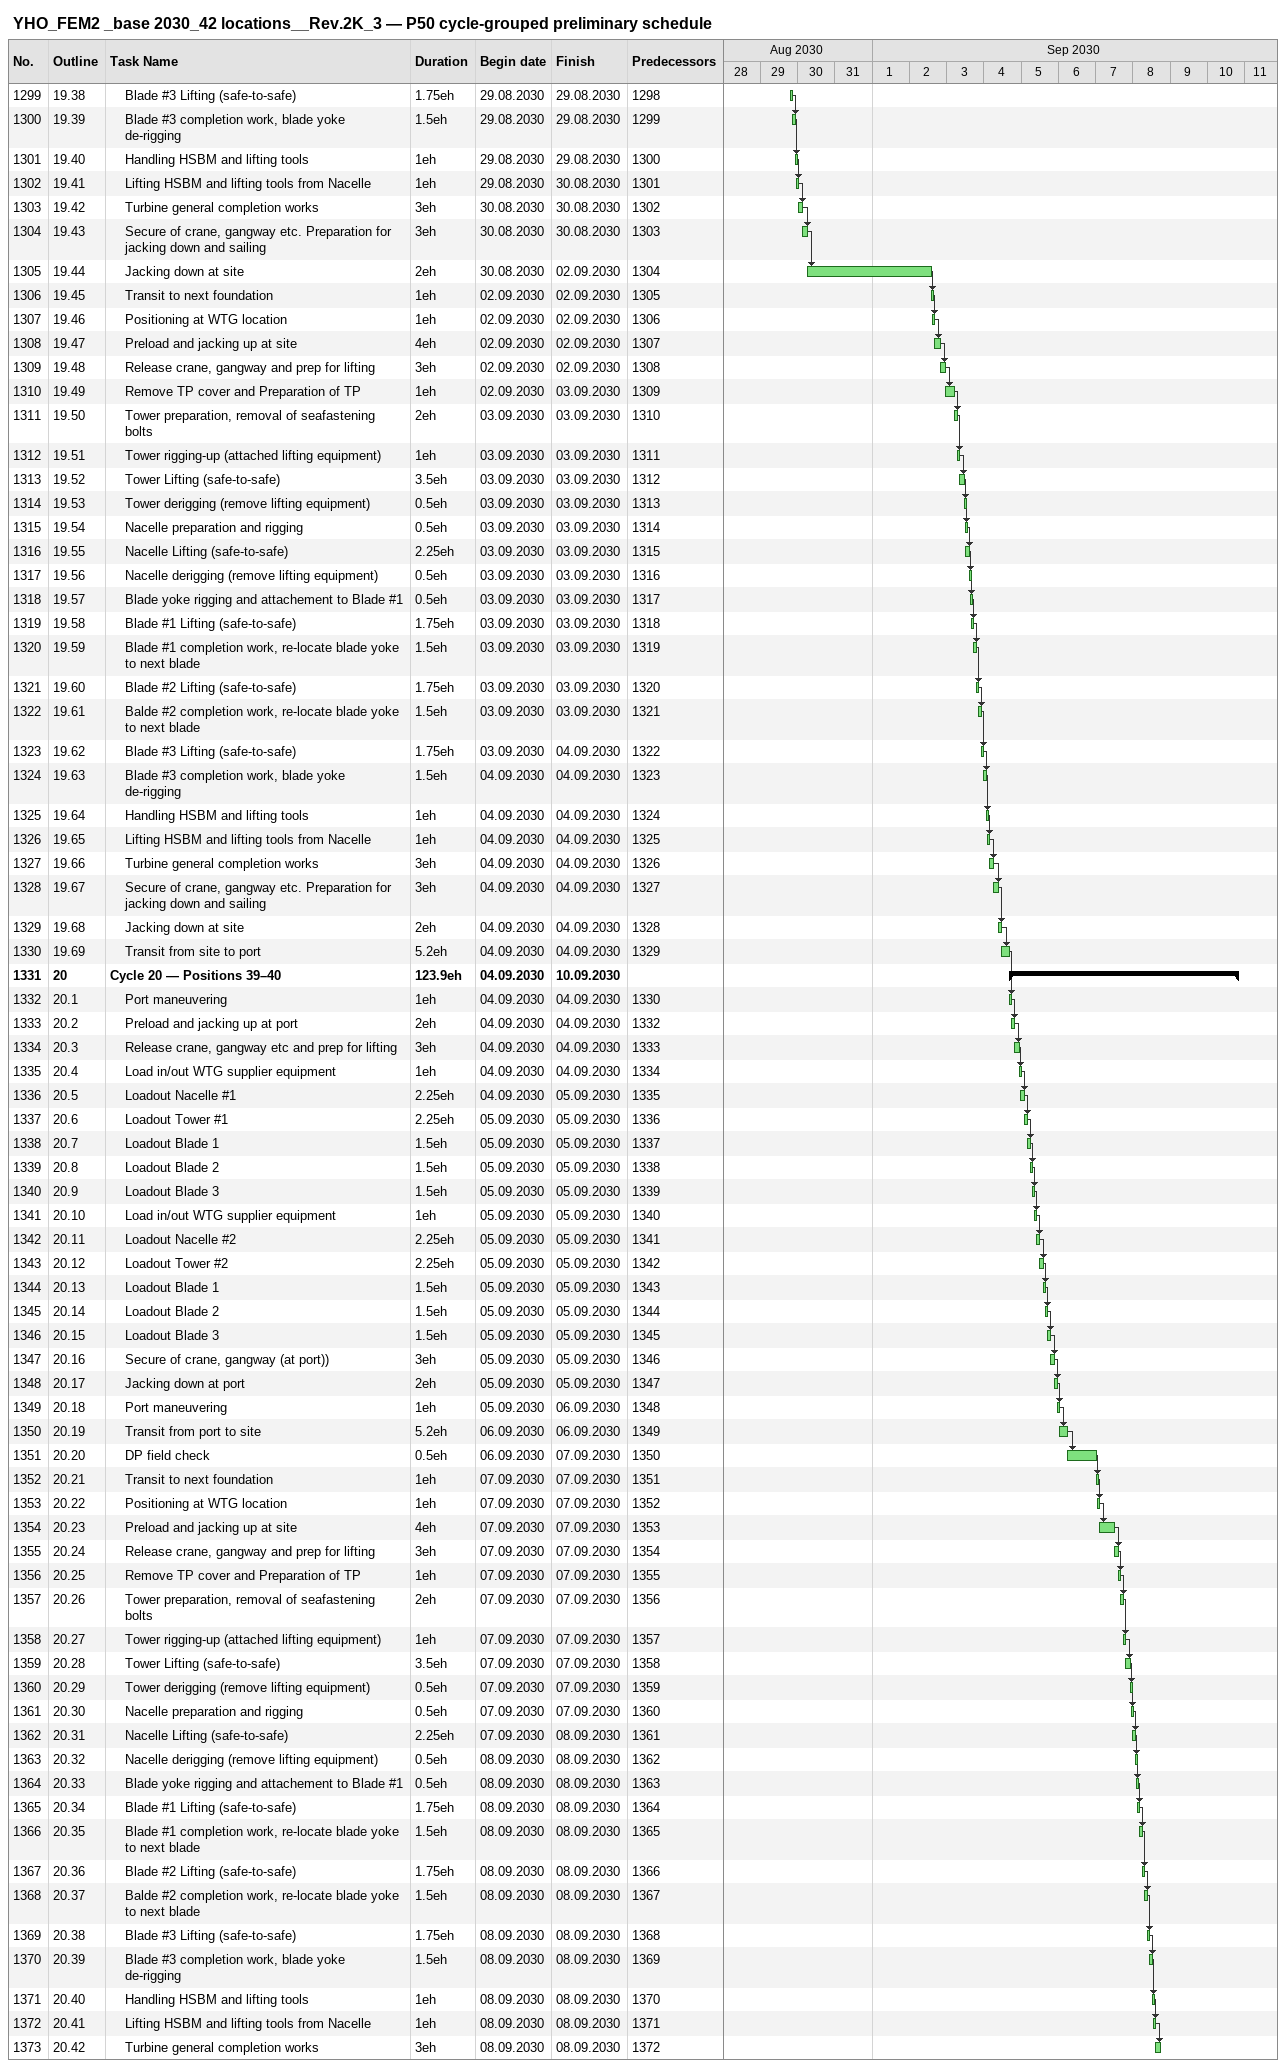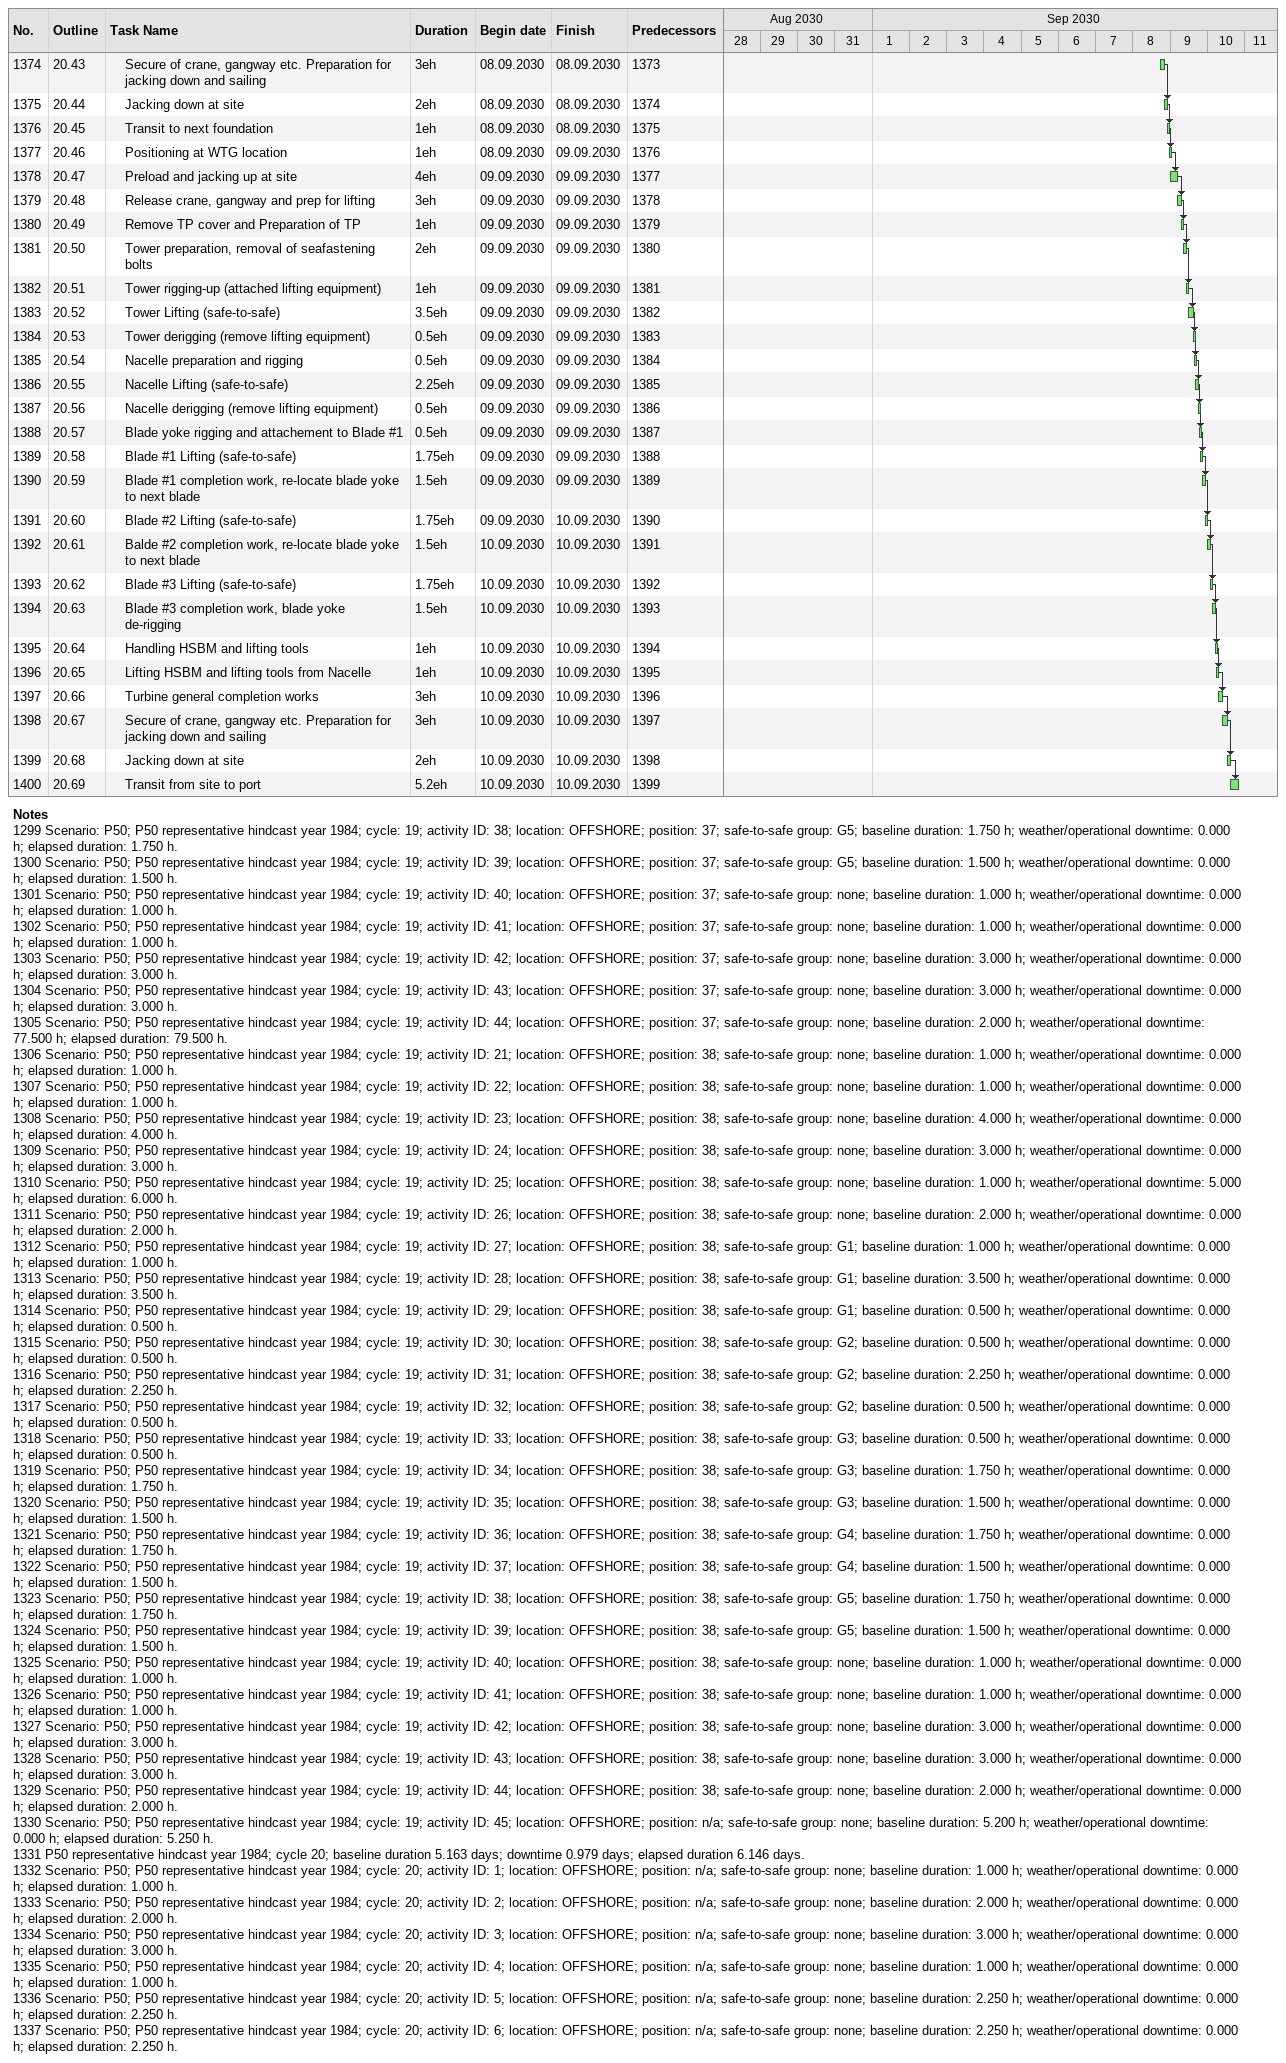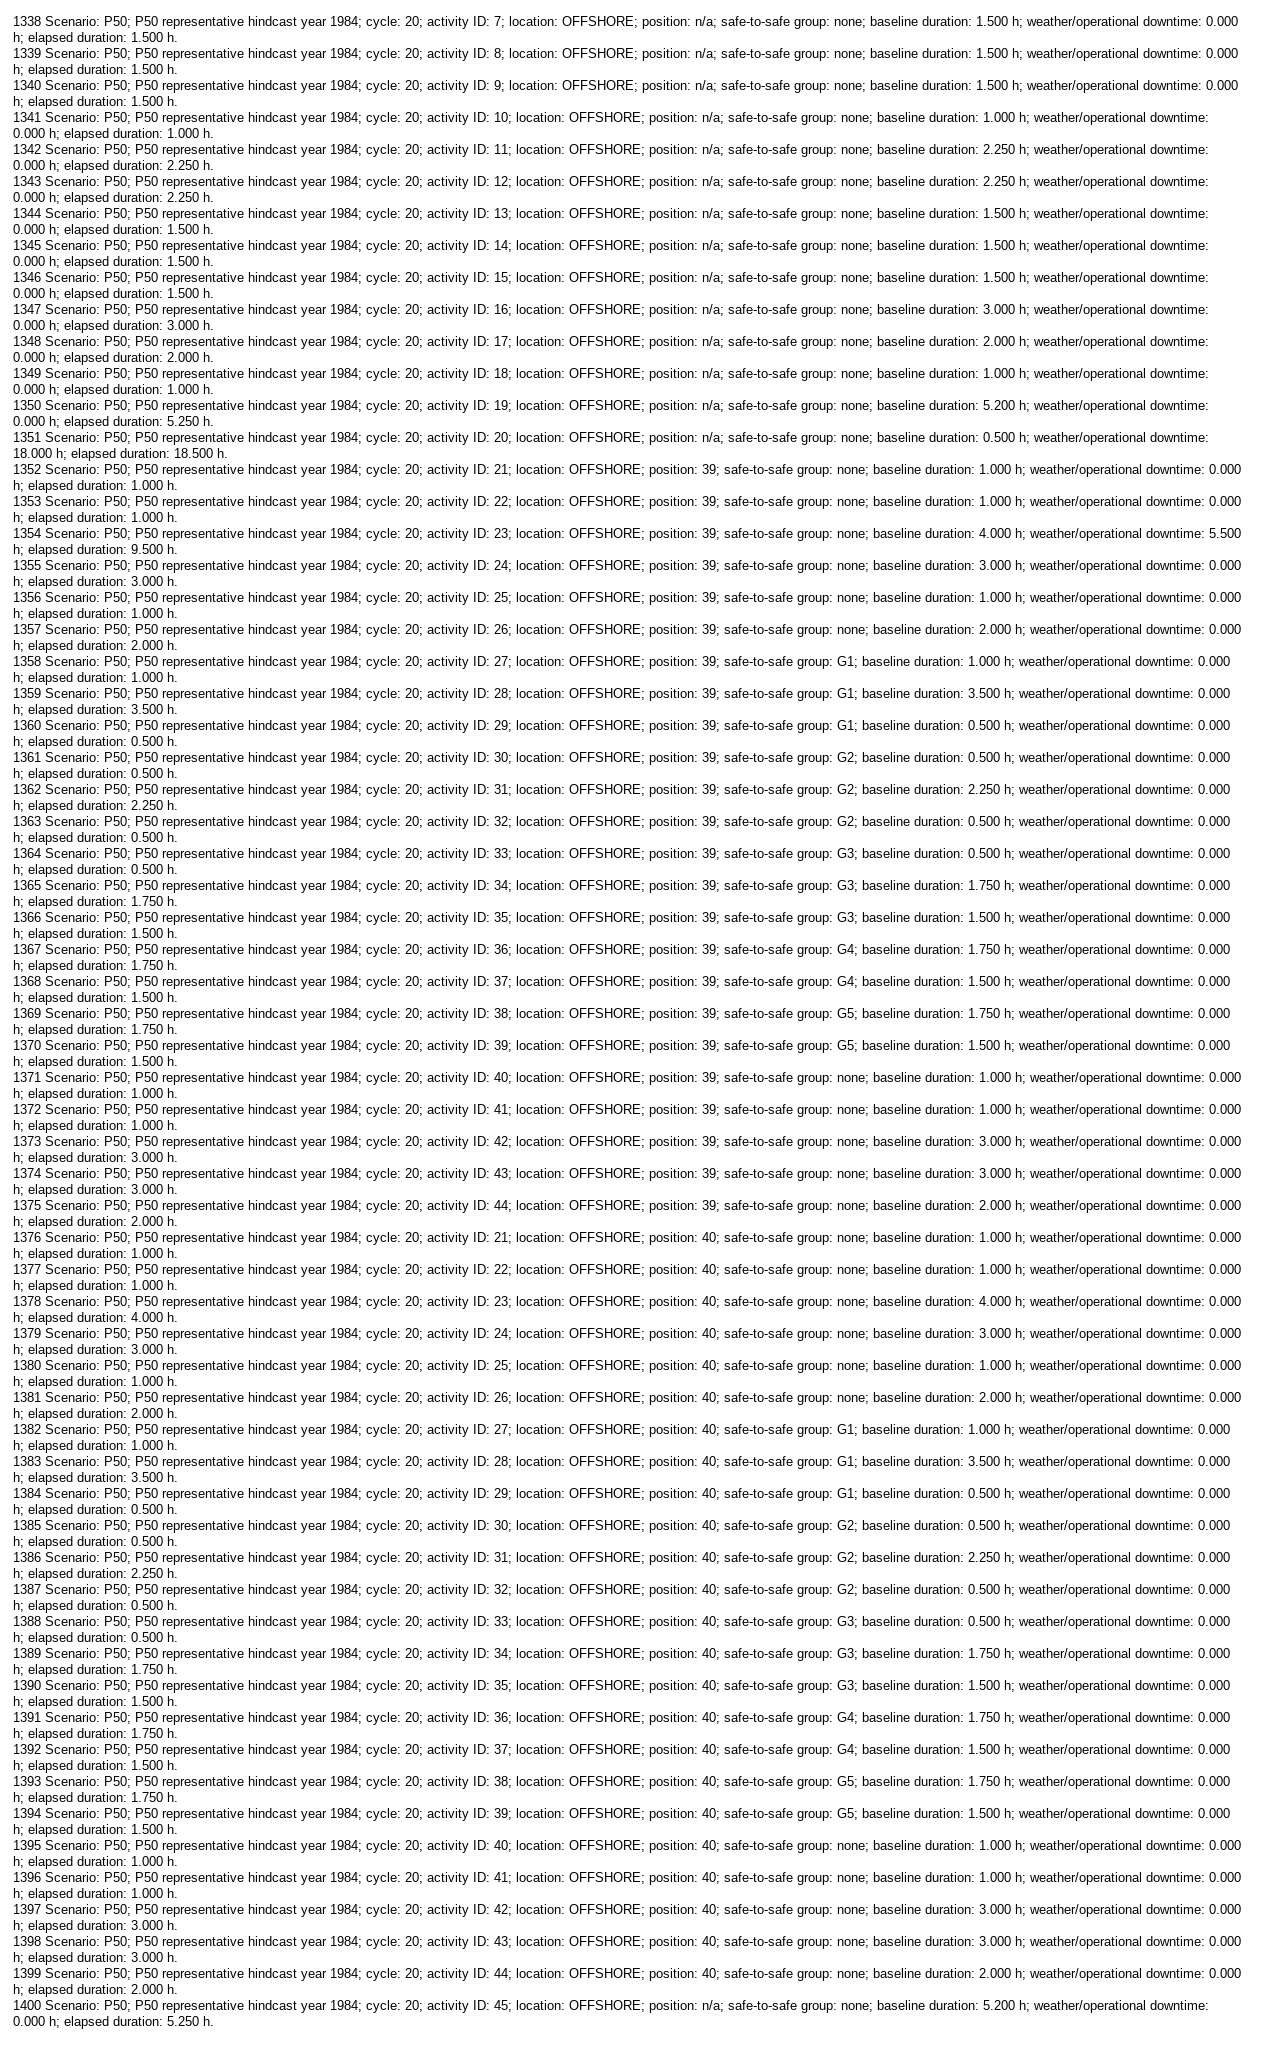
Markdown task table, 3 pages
YHO_FEM2 _base 2030_42 locations__Rev.2K_3 — P50 cycle-grouped preliminary schedule

| ID | WBS | Task | Duration | Start | Finish | Predecessors |
|---|---|---|---|---|---|---|
| 1299 | 19.38 | Blade #3 Lifting (safe-to-safe) | 1.75eh | 2030-08-29 | 2030-08-29 | 1298 |
| 1300 | 19.39 | Blade #3 completion work, blade yoke de-rigging | 1.5eh | 2030-08-29 | 2030-08-29 | 1299 |
| 1301 | 19.40 | Handling HSBM and lifting tools | 1eh | 2030-08-29 | 2030-08-29 | 1300 |
| 1302 | 19.41 | Lifting HSBM and lifting tools from Nacelle | 1eh | 2030-08-29 | 2030-08-30 | 1301 |
| 1303 | 19.42 | Turbine general completion works | 3eh | 2030-08-30 | 2030-08-30 | 1302 |
| 1304 | 19.43 | Secure of crane, gangway etc. Preparation for jacking down and sailing | 3eh | 2030-08-30 | 2030-08-30 | 1303 |
| 1305 | 19.44 | Jacking down at site | 2eh | 2030-08-30 | 2030-09-02 | 1304 |
| 1306 | 19.45 | Transit to next foundation | 1eh | 2030-09-02 | 2030-09-02 | 1305 |
| 1307 | 19.46 | Positioning at WTG location | 1eh | 2030-09-02 | 2030-09-02 | 1306 |
| 1308 | 19.47 | Preload and jacking up at site | 4eh | 2030-09-02 | 2030-09-02 | 1307 |
| 1309 | 19.48 | Release crane, gangway and prep for lifting | 3eh | 2030-09-02 | 2030-09-02 | 1308 |
| 1310 | 19.49 | Remove TP cover and Preparation of TP | 1eh | 2030-09-02 | 2030-09-03 | 1309 |
| 1311 | 19.50 | Tower preparation, removal of seafastening bolts | 2eh | 2030-09-03 | 2030-09-03 | 1310 |
| 1312 | 19.51 | Tower rigging-up (attached lifting equipment) | 1eh | 2030-09-03 | 2030-09-03 | 1311 |
| 1313 | 19.52 | Tower Lifting (safe-to-safe) | 3.5eh | 2030-09-03 | 2030-09-03 | 1312 |
| 1314 | 19.53 | Tower derigging (remove lifting equipment) | 0.5eh | 2030-09-03 | 2030-09-03 | 1313 |
| 1315 | 19.54 | Nacelle preparation and rigging | 0.5eh | 2030-09-03 | 2030-09-03 | 1314 |
| 1316 | 19.55 | Nacelle Lifting (safe-to-safe) | 2.25eh | 2030-09-03 | 2030-09-03 | 1315 |
| 1317 | 19.56 | Nacelle derigging (remove lifting equipment) | 0.5eh | 2030-09-03 | 2030-09-03 | 1316 |
| 1318 | 19.57 | Blade yoke rigging and attachement to Blade #1 | 0.5eh | 2030-09-03 | 2030-09-03 | 1317 |
| 1319 | 19.58 | Blade #1 Lifting (safe-to-safe) | 1.75eh | 2030-09-03 | 2030-09-03 | 1318 |
| 1320 | 19.59 | Blade #1 completion work, re-locate blade yoke to next blade | 1.5eh | 2030-09-03 | 2030-09-03 | 1319 |
| 1321 | 19.60 | Blade #2 Lifting (safe-to-safe) | 1.75eh | 2030-09-03 | 2030-09-03 | 1320 |
| 1322 | 19.61 | Balde #2 completion work, re-locate blade yoke to next blade | 1.5eh | 2030-09-03 | 2030-09-03 | 1321 |
| 1323 | 19.62 | Blade #3 Lifting (safe-to-safe) | 1.75eh | 2030-09-03 | 2030-09-04 | 1322 |
| 1324 | 19.63 | Blade #3 completion work, blade yoke de-rigging | 1.5eh | 2030-09-04 | 2030-09-04 | 1323 |
| 1325 | 19.64 | Handling HSBM and lifting tools | 1eh | 2030-09-04 | 2030-09-04 | 1324 |
| 1326 | 19.65 | Lifting HSBM and lifting tools from Nacelle | 1eh | 2030-09-04 | 2030-09-04 | 1325 |
| 1327 | 19.66 | Turbine general completion works | 3eh | 2030-09-04 | 2030-09-04 | 1326 |
| 1328 | 19.67 | Secure of crane, gangway etc. Preparation for jacking down and sailing | 3eh | 2030-09-04 | 2030-09-04 | 1327 |
| 1329 | 19.68 | Jacking down at site | 2eh | 2030-09-04 | 2030-09-04 | 1328 |
| 1330 | 19.69 | Transit from site to port | 5.2eh | 2030-09-04 | 2030-09-04 | 1329 |
| 1331 | 20 | **Cycle 20 — Positions 39–40** | 123.9eh | 2030-09-04 | 2030-09-10 |  |
| 1332 | 20.1 | Port maneuvering | 1eh | 2030-09-04 | 2030-09-04 | 1330 |
| 1333 | 20.2 | Preload and jacking up at port | 2eh | 2030-09-04 | 2030-09-04 | 1332 |
| 1334 | 20.3 | Release crane, gangway etc and prep for lifting | 3eh | 2030-09-04 | 2030-09-04 | 1333 |
| 1335 | 20.4 | Load in/out WTG supplier equipment | 1eh | 2030-09-04 | 2030-09-04 | 1334 |
| 1336 | 20.5 | Loadout Nacelle #1 | 2.25eh | 2030-09-04 | 2030-09-05 | 1335 |
| 1337 | 20.6 | Loadout Tower #1 | 2.25eh | 2030-09-05 | 2030-09-05 | 1336 |
| 1338 | 20.7 | Loadout Blade 1 | 1.5eh | 2030-09-05 | 2030-09-05 | 1337 |
| 1339 | 20.8 | Loadout Blade 2 | 1.5eh | 2030-09-05 | 2030-09-05 | 1338 |
| 1340 | 20.9 | Loadout Blade 3 | 1.5eh | 2030-09-05 | 2030-09-05 | 1339 |
| 1341 | 20.10 | Load in/out WTG supplier equipment | 1eh | 2030-09-05 | 2030-09-05 | 1340 |
| 1342 | 20.11 | Loadout Nacelle #2 | 2.25eh | 2030-09-05 | 2030-09-05 | 1341 |
| 1343 | 20.12 | Loadout Tower #2 | 2.25eh | 2030-09-05 | 2030-09-05 | 1342 |
| 1344 | 20.13 | Loadout Blade 1 | 1.5eh | 2030-09-05 | 2030-09-05 | 1343 |
| 1345 | 20.14 | Loadout Blade 2 | 1.5eh | 2030-09-05 | 2030-09-05 | 1344 |
| 1346 | 20.15 | Loadout Blade 3 | 1.5eh | 2030-09-05 | 2030-09-05 | 1345 |
| 1347 | 20.16 | Secure of crane, gangway (at port)) | 3eh | 2030-09-05 | 2030-09-05 | 1346 |
| 1348 | 20.17 | Jacking down at port | 2eh | 2030-09-05 | 2030-09-05 | 1347 |
| 1349 | 20.18 | Port maneuvering | 1eh | 2030-09-05 | 2030-09-06 | 1348 |
| 1350 | 20.19 | Transit from port to site | 5.2eh | 2030-09-06 | 2030-09-06 | 1349 |
| 1351 | 20.20 | DP field check | 0.5eh | 2030-09-06 | 2030-09-07 | 1350 |
| 1352 | 20.21 | Transit to next foundation | 1eh | 2030-09-07 | 2030-09-07 | 1351 |
| 1353 | 20.22 | Positioning at WTG location | 1eh | 2030-09-07 | 2030-09-07 | 1352 |
| 1354 | 20.23 | Preload and jacking up at site | 4eh | 2030-09-07 | 2030-09-07 | 1353 |
| 1355 | 20.24 | Release crane, gangway and prep for lifting | 3eh | 2030-09-07 | 2030-09-07 | 1354 |
| 1356 | 20.25 | Remove TP cover and Preparation of TP | 1eh | 2030-09-07 | 2030-09-07 | 1355 |
| 1357 | 20.26 | Tower preparation, removal of seafastening bolts | 2eh | 2030-09-07 | 2030-09-07 | 1356 |
| 1358 | 20.27 | Tower rigging-up (attached lifting equipment) | 1eh | 2030-09-07 | 2030-09-07 | 1357 |
| 1359 | 20.28 | Tower Lifting (safe-to-safe) | 3.5eh | 2030-09-07 | 2030-09-07 | 1358 |
| 1360 | 20.29 | Tower derigging (remove lifting equipment) | 0.5eh | 2030-09-07 | 2030-09-07 | 1359 |
| 1361 | 20.30 | Nacelle preparation and rigging | 0.5eh | 2030-09-07 | 2030-09-07 | 1360 |
| 1362 | 20.31 | Nacelle Lifting (safe-to-safe) | 2.25eh | 2030-09-07 | 2030-09-08 | 1361 |
| 1363 | 20.32 | Nacelle derigging (remove lifting equipment) | 0.5eh | 2030-09-08 | 2030-09-08 | 1362 |
| 1364 | 20.33 | Blade yoke rigging and attachement to Blade #1 | 0.5eh | 2030-09-08 | 2030-09-08 | 1363 |
| 1365 | 20.34 | Blade #1 Lifting (safe-to-safe) | 1.75eh | 2030-09-08 | 2030-09-08 | 1364 |
| 1366 | 20.35 | Blade #1 completion work, re-locate blade yoke to next blade | 1.5eh | 2030-09-08 | 2030-09-08 | 1365 |
| 1367 | 20.36 | Blade #2 Lifting (safe-to-safe) | 1.75eh | 2030-09-08 | 2030-09-08 | 1366 |
| 1368 | 20.37 | Balde #2 completion work, re-locate blade yoke to next blade | 1.5eh | 2030-09-08 | 2030-09-08 | 1367 |
| 1369 | 20.38 | Blade #3 Lifting (safe-to-safe) | 1.75eh | 2030-09-08 | 2030-09-08 | 1368 |
| 1370 | 20.39 | Blade #3 completion work, blade yoke de-rigging | 1.5eh | 2030-09-08 | 2030-09-08 | 1369 |
| 1371 | 20.40 | Handling HSBM and lifting tools | 1eh | 2030-09-08 | 2030-09-08 | 1370 |
| 1372 | 20.41 | Lifting HSBM and lifting tools from Nacelle | 1eh | 2030-09-08 | 2030-09-08 | 1371 |
| 1373 | 20.42 | Turbine general completion works | 3eh | 2030-09-08 | 2030-09-08 | 1372 |
| 1374 | 20.43 | Secure of crane, gangway etc. Preparation for jacking down and sailing | 3eh | 2030-09-08 | 2030-09-08 | 1373 |
| 1375 | 20.44 | Jacking down at site | 2eh | 2030-09-08 | 2030-09-08 | 1374 |
| 1376 | 20.45 | Transit to next foundation | 1eh | 2030-09-08 | 2030-09-08 | 1375 |
| 1377 | 20.46 | Positioning at WTG location | 1eh | 2030-09-08 | 2030-09-09 | 1376 |
| 1378 | 20.47 | Preload and jacking up at site | 4eh | 2030-09-09 | 2030-09-09 | 1377 |
| 1379 | 20.48 | Release crane, gangway and prep for lifting | 3eh | 2030-09-09 | 2030-09-09 | 1378 |
| 1380 | 20.49 | Remove TP cover and Preparation of TP | 1eh | 2030-09-09 | 2030-09-09 | 1379 |
| 1381 | 20.50 | Tower preparation, removal of seafastening bolts | 2eh | 2030-09-09 | 2030-09-09 | 1380 |
| 1382 | 20.51 | Tower rigging-up (attached lifting equipment) | 1eh | 2030-09-09 | 2030-09-09 | 1381 |
| 1383 | 20.52 | Tower Lifting (safe-to-safe) | 3.5eh | 2030-09-09 | 2030-09-09 | 1382 |
| 1384 | 20.53 | Tower derigging (remove lifting equipment) | 0.5eh | 2030-09-09 | 2030-09-09 | 1383 |
| 1385 | 20.54 | Nacelle preparation and rigging | 0.5eh | 2030-09-09 | 2030-09-09 | 1384 |
| 1386 | 20.55 | Nacelle Lifting (safe-to-safe) | 2.25eh | 2030-09-09 | 2030-09-09 | 1385 |
| 1387 | 20.56 | Nacelle derigging (remove lifting equipment) | 0.5eh | 2030-09-09 | 2030-09-09 | 1386 |
| 1388 | 20.57 | Blade yoke rigging and attachement to Blade #1 | 0.5eh | 2030-09-09 | 2030-09-09 | 1387 |
| 1389 | 20.58 | Blade #1 Lifting (safe-to-safe) | 1.75eh | 2030-09-09 | 2030-09-09 | 1388 |
| 1390 | 20.59 | Blade #1 completion work, re-locate blade yoke to next blade | 1.5eh | 2030-09-09 | 2030-09-09 | 1389 |
| 1391 | 20.60 | Blade #2 Lifting (safe-to-safe) | 1.75eh | 2030-09-09 | 2030-09-10 | 1390 |
| 1392 | 20.61 | Balde #2 completion work, re-locate blade yoke to next blade | 1.5eh | 2030-09-10 | 2030-09-10 | 1391 |
| 1393 | 20.62 | Blade #3 Lifting (safe-to-safe) | 1.75eh | 2030-09-10 | 2030-09-10 | 1392 |
| 1394 | 20.63 | Blade #3 completion work, blade yoke de-rigging | 1.5eh | 2030-09-10 | 2030-09-10 | 1393 |
| 1395 | 20.64 | Handling HSBM and lifting tools | 1eh | 2030-09-10 | 2030-09-10 | 1394 |
| 1396 | 20.65 | Lifting HSBM and lifting tools from Nacelle | 1eh | 2030-09-10 | 2030-09-10 | 1395 |
| 1397 | 20.66 | Turbine general completion works | 3eh | 2030-09-10 | 2030-09-10 | 1396 |
| 1398 | 20.67 | Secure of crane, gangway etc. Preparation for jacking down and sailing | 3eh | 2030-09-10 | 2030-09-10 | 1397 |
| 1399 | 20.68 | Jacking down at site | 2eh | 2030-09-10 | 2030-09-10 | 1398 |
| 1400 | 20.69 | Transit from site to port | 5.2eh | 2030-09-10 | 2030-09-10 | 1399 |

Notes
- 1299: Scenario: P50; P50 representative hindcast year 1984; cycle: 19; activity ID: 38; location: OFFSHORE; position: 37; safe-to-safe group: G5; baseline duration: 1.750 h; weather/operational downtime: 0.000 h; elapsed duration: 1.750 h.
- 1300: Scenario: P50; P50 representative hindcast year 1984; cycle: 19; activity ID: 39; location: OFFSHORE; position: 37; safe-to-safe group: G5; baseline duration: 1.500 h; weather/operational downtime: 0.000 h; elapsed duration: 1.500 h.
- 1301: Scenario: P50; P50 representative hindcast year 1984; cycle: 19; activity ID: 40; location: OFFSHORE; position: 37; safe-to-safe group: none; baseline duration: 1.000 h; weather/operational downtime: 0.000 h; elapsed duration: 1.000 h.
- 1302: Scenario: P50; P50 representative hindcast year 1984; cycle: 19; activity ID: 41; location: OFFSHORE; position: 37; safe-to-safe group: none; baseline duration: 1.000 h; weather/operational downtime: 0.000 h; elapsed duration: 1.000 h.
- 1303: Scenario: P50; P50 representative hindcast year 1984; cycle: 19; activity ID: 42; location: OFFSHORE; position: 37; safe-to-safe group: none; baseline duration: 3.000 h; weather/operational downtime: 0.000 h; elapsed duration: 3.000 h.
- 1304: Scenario: P50; P50 representative hindcast year 1984; cycle: 19; activity ID: 43; location: OFFSHORE; position: 37; safe-to-safe group: none; baseline duration: 3.000 h; weather/operational downtime: 0.000 h; elapsed duration: 3.000 h.
- 1305: Scenario: P50; P50 representative hindcast year 1984; cycle: 19; activity ID: 44; location: OFFSHORE; position: 37; safe-to-safe group: none; baseline duration: 2.000 h; weather/operational downtime: 77.500 h; elapsed duration: 79.500 h.
- 1306: Scenario: P50; P50 representative hindcast year 1984; cycle: 19; activity ID: 21; location: OFFSHORE; position: 38; safe-to-safe group: none; baseline duration: 1.000 h; weather/operational downtime: 0.000 h; elapsed duration: 1.000 h.
- 1307: Scenario: P50; P50 representative hindcast year 1984; cycle: 19; activity ID: 22; location: OFFSHORE; position: 38; safe-to-safe group: none; baseline duration: 1.000 h; weather/operational downtime: 0.000 h; elapsed duration: 1.000 h.
- 1308: Scenario: P50; P50 representative hindcast year 1984; cycle: 19; activity ID: 23; location: OFFSHORE; position: 38; safe-to-safe group: none; baseline duration: 4.000 h; weather/operational downtime: 0.000 h; elapsed duration: 4.000 h.
- 1309: Scenario: P50; P50 representative hindcast year 1984; cycle: 19; activity ID: 24; location: OFFSHORE; position: 38; safe-to-safe group: none; baseline duration: 3.000 h; weather/operational downtime: 0.000 h; elapsed duration: 3.000 h.
- 1310: Scenario: P50; P50 representative hindcast year 1984; cycle: 19; activity ID: 25; location: OFFSHORE; position: 38; safe-to-safe group: none; baseline duration: 1.000 h; weather/operational downtime: 5.000 h; elapsed duration: 6.000 h.
- 1311: Scenario: P50; P50 representative hindcast year 1984; cycle: 19; activity ID: 26; location: OFFSHORE; position: 38; safe-to-safe group: none; baseline duration: 2.000 h; weather/operational downtime: 0.000 h; elapsed duration: 2.000 h.
- 1312: Scenario: P50; P50 representative hindcast year 1984; cycle: 19; activity ID: 27; location: OFFSHORE; position: 38; safe-to-safe group: G1; baseline duration: 1.000 h; weather/operational downtime: 0.000 h; elapsed duration: 1.000 h.
- 1313: Scenario: P50; P50 representative hindcast year 1984; cycle: 19; activity ID: 28; location: OFFSHORE; position: 38; safe-to-safe group: G1; baseline duration: 3.500 h; weather/operational downtime: 0.000 h; elapsed duration: 3.500 h.
- 1314: Scenario: P50; P50 representative hindcast year 1984; cycle: 19; activity ID: 29; location: OFFSHORE; position: 38; safe-to-safe group: G1; baseline duration: 0.500 h; weather/operational downtime: 0.000 h; elapsed duration: 0.500 h.
- 1315: Scenario: P50; P50 representative hindcast year 1984; cycle: 19; activity ID: 30; location: OFFSHORE; position: 38; safe-to-safe group: G2; baseline duration: 0.500 h; weather/operational downtime: 0.000 h; elapsed duration: 0.500 h.
- 1316: Scenario: P50; P50 representative hindcast year 1984; cycle: 19; activity ID: 31; location: OFFSHORE; position: 38; safe-to-safe group: G2; baseline duration: 2.250 h; weather/operational downtime: 0.000 h; elapsed duration: 2.250 h.
- 1317: Scenario: P50; P50 representative hindcast year 1984; cycle: 19; activity ID: 32; location: OFFSHORE; position: 38; safe-to-safe group: G2; baseline duration: 0.500 h; weather/operational downtime: 0.000 h; elapsed duration: 0.500 h.
- 1318: Scenario: P50; P50 representative hindcast year 1984; cycle: 19; activity ID: 33; location: OFFSHORE; position: 38; safe-to-safe group: G3; baseline duration: 0.500 h; weather/operational downtime: 0.000 h; elapsed duration: 0.500 h.
- 1319: Scenario: P50; P50 representative hindcast year 1984; cycle: 19; activity ID: 34; location: OFFSHORE; position: 38; safe-to-safe group: G3; baseline duration: 1.750 h; weather/operational downtime: 0.000 h; elapsed duration: 1.750 h.
- 1320: Scenario: P50; P50 representative hindcast year 1984; cycle: 19; activity ID: 35; location: OFFSHORE; position: 38; safe-to-safe group: G3; baseline duration: 1.500 h; weather/operational downtime: 0.000 h; elapsed duration: 1.500 h.
- 1321: Scenario: P50; P50 representative hindcast year 1984; cycle: 19; activity ID: 36; location: OFFSHORE; position: 38; safe-to-safe group: G4; baseline duration: 1.750 h; weather/operational downtime: 0.000 h; elapsed duration: 1.750 h.
- 1322: Scenario: P50; P50 representative hindcast year 1984; cycle: 19; activity ID: 37; location: OFFSHORE; position: 38; safe-to-safe group: G4; baseline duration: 1.500 h; weather/operational downtime: 0.000 h; elapsed duration: 1.500 h.
- 1323: Scenario: P50; P50 representative hindcast year 1984; cycle: 19; activity ID: 38; location: OFFSHORE; position: 38; safe-to-safe group: G5; baseline duration: 1.750 h; weather/operational downtime: 0.000 h; elapsed duration: 1.750 h.
- 1324: Scenario: P50; P50 representative hindcast year 1984; cycle: 19; activity ID: 39; location: OFFSHORE; position: 38; safe-to-safe group: G5; baseline duration: 1.500 h; weather/operational downtime: 0.000 h; elapsed duration: 1.500 h.
- 1325: Scenario: P50; P50 representative hindcast year 1984; cycle: 19; activity ID: 40; location: OFFSHORE; position: 38; safe-to-safe group: none; baseline duration: 1.000 h; weather/operational downtime: 0.000 h; elapsed duration: 1.000 h.
- 1326: Scenario: P50; P50 representative hindcast year 1984; cycle: 19; activity ID: 41; location: OFFSHORE; position: 38; safe-to-safe group: none; baseline duration: 1.000 h; weather/operational downtime: 0.000 h; elapsed duration: 1.000 h.
- 1327: Scenario: P50; P50 representative hindcast year 1984; cycle: 19; activity ID: 42; location: OFFSHORE; position: 38; safe-to-safe group: none; baseline duration: 3.000 h; weather/operational downtime: 0.000 h; elapsed duration: 3.000 h.
- 1328: Scenario: P50; P50 representative hindcast year 1984; cycle: 19; activity ID: 43; location: OFFSHORE; position: 38; safe-to-safe group: none; baseline duration: 3.000 h; weather/operational downtime: 0.000 h; elapsed duration: 3.000 h.
- 1329: Scenario: P50; P50 representative hindcast year 1984; cycle: 19; activity ID: 44; location: OFFSHORE; position: 38; safe-to-safe group: none; baseline duration: 2.000 h; weather/operational downtime: 0.000 h; elapsed duration: 2.000 h.
- 1330: Scenario: P50; P50 representative hindcast year 1984; cycle: 19; activity ID: 45; location: OFFSHORE; position: n/a; safe-to-safe group: none; baseline duration: 5.200 h; weather/operational downtime: 0.000 h; elapsed duration: 5.250 h.
- 1331: P50 representative hindcast year 1984; cycle 20; baseline duration 5.163 days; downtime 0.979 days; elapsed duration 6.146 days.
- 1332: Scenario: P50; P50 representative hindcast year 1984; cycle: 20; activity ID: 1; location: OFFSHORE; position: n/a; safe-to-safe group: none; baseline duration: 1.000 h; weather/operational downtime: 0.000 h; elapsed duration: 1.000 h.
- 1333: Scenario: P50; P50 representative hindcast year 1984; cycle: 20; activity ID: 2; location: OFFSHORE; position: n/a; safe-to-safe group: none; baseline duration: 2.000 h; weather/operational downtime: 0.000 h; elapsed duration: 2.000 h.
- 1334: Scenario: P50; P50 representative hindcast year 1984; cycle: 20; activity ID: 3; location: OFFSHORE; position: n/a; safe-to-safe group: none; baseline duration: 3.000 h; weather/operational downtime: 0.000 h; elapsed duration: 3.000 h.
- 1335: Scenario: P50; P50 representative hindcast year 1984; cycle: 20; activity ID: 4; location: OFFSHORE; position: n/a; safe-to-safe group: none; baseline duration: 1.000 h; weather/operational downtime: 0.000 h; elapsed duration: 1.000 h.
- 1336: Scenario: P50; P50 representative hindcast year 1984; cycle: 20; activity ID: 5; location: OFFSHORE; position: n/a; safe-to-safe group: none; baseline duration: 2.250 h; weather/operational downtime: 0.000 h; elapsed duration: 2.250 h.
- 1337: Scenario: P50; P50 representative hindcast year 1984; cycle: 20; activity ID: 6; location: OFFSHORE; position: n/a; safe-to-safe group: none; baseline duration: 2.250 h; weather/operational downtime: 0.000 h; elapsed duration: 2.250 h.
- 1338: Scenario: P50; P50 representative hindcast year 1984; cycle: 20; activity ID: 7; location: OFFSHORE; position: n/a; safe-to-safe group: none; baseline duration: 1.500 h; weather/operational downtime: 0.000 h; elapsed duration: 1.500 h.
- 1339: Scenario: P50; P50 representative hindcast year 1984; cycle: 20; activity ID: 8; location: OFFSHORE; position: n/a; safe-to-safe group: none; baseline duration: 1.500 h; weather/operational downtime: 0.000 h; elapsed duration: 1.500 h.
- 1340: Scenario: P50; P50 representative hindcast year 1984; cycle: 20; activity ID: 9; location: OFFSHORE; position: n/a; safe-to-safe group: none; baseline duration: 1.500 h; weather/operational downtime: 0.000 h; elapsed duration: 1.500 h.
- 1341: Scenario: P50; P50 representative hindcast year 1984; cycle: 20; activity ID: 10; location: OFFSHORE; position: n/a; safe-to-safe group: none; baseline duration: 1.000 h; weather/operational downtime: 0.000 h; elapsed duration: 1.000 h.
- 1342: Scenario: P50; P50 representative hindcast year 1984; cycle: 20; activity ID: 11; location: OFFSHORE; position: n/a; safe-to-safe group: none; baseline duration: 2.250 h; weather/operational downtime: 0.000 h; elapsed duration: 2.250 h.
- 1343: Scenario: P50; P50 representative hindcast year 1984; cycle: 20; activity ID: 12; location: OFFSHORE; position: n/a; safe-to-safe group: none; baseline duration: 2.250 h; weather/operational downtime: 0.000 h; elapsed duration: 2.250 h.
- 1344: Scenario: P50; P50 representative hindcast year 1984; cycle: 20; activity ID: 13; location: OFFSHORE; position: n/a; safe-to-safe group: none; baseline duration: 1.500 h; weather/operational downtime: 0.000 h; elapsed duration: 1.500 h.
- 1345: Scenario: P50; P50 representative hindcast year 1984; cycle: 20; activity ID: 14; location: OFFSHORE; position: n/a; safe-to-safe group: none; baseline duration: 1.500 h; weather/operational downtime: 0.000 h; elapsed duration: 1.500 h.
- 1346: Scenario: P50; P50 representative hindcast year 1984; cycle: 20; activity ID: 15; location: OFFSHORE; position: n/a; safe-to-safe group: none; baseline duration: 1.500 h; weather/operational downtime: 0.000 h; elapsed duration: 1.500 h.
- 1347: Scenario: P50; P50 representative hindcast year 1984; cycle: 20; activity ID: 16; location: OFFSHORE; position: n/a; safe-to-safe group: none; baseline duration: 3.000 h; weather/operational downtime: 0.000 h; elapsed duration: 3.000 h.
- 1348: Scenario: P50; P50 representative hindcast year 1984; cycle: 20; activity ID: 17; location: OFFSHORE; position: n/a; safe-to-safe group: none; baseline duration: 2.000 h; weather/operational downtime: 0.000 h; elapsed duration: 2.000 h.
- 1349: Scenario: P50; P50 representative hindcast year 1984; cycle: 20; activity ID: 18; location: OFFSHORE; position: n/a; safe-to-safe group: none; baseline duration: 1.000 h; weather/operational downtime: 0.000 h; elapsed duration: 1.000 h.
- 1350: Scenario: P50; P50 representative hindcast year 1984; cycle: 20; activity ID: 19; location: OFFSHORE; position: n/a; safe-to-safe group: none; baseline duration: 5.200 h; weather/operational downtime: 0.000 h; elapsed duration: 5.250 h.
- 1351: Scenario: P50; P50 representative hindcast year 1984; cycle: 20; activity ID: 20; location: OFFSHORE; position: n/a; safe-to-safe group: none; baseline duration: 0.500 h; weather/operational downtime: 18.000 h; elapsed duration: 18.500 h.
- 1352: Scenario: P50; P50 representative hindcast year 1984; cycle: 20; activity ID: 21; location: OFFSHORE; position: 39; safe-to-safe group: none; baseline duration: 1.000 h; weather/operational downtime: 0.000 h; elapsed duration: 1.000 h.
- 1353: Scenario: P50; P50 representative hindcast year 1984; cycle: 20; activity ID: 22; location: OFFSHORE; position: 39; safe-to-safe group: none; baseline duration: 1.000 h; weather/operational downtime: 0.000 h; elapsed duration: 1.000 h.
- 1354: Scenario: P50; P50 representative hindcast year 1984; cycle: 20; activity ID: 23; location: OFFSHORE; position: 39; safe-to-safe group: none; baseline duration: 4.000 h; weather/operational downtime: 5.500 h; elapsed duration: 9.500 h.
- 1355: Scenario: P50; P50 representative hindcast year 1984; cycle: 20; activity ID: 24; location: OFFSHORE; position: 39; safe-to-safe group: none; baseline duration: 3.000 h; weather/operational downtime: 0.000 h; elapsed duration: 3.000 h.
- 1356: Scenario: P50; P50 representative hindcast year 1984; cycle: 20; activity ID: 25; location: OFFSHORE; position: 39; safe-to-safe group: none; baseline duration: 1.000 h; weather/operational downtime: 0.000 h; elapsed duration: 1.000 h.
- 1357: Scenario: P50; P50 representative hindcast year 1984; cycle: 20; activity ID: 26; location: OFFSHORE; position: 39; safe-to-safe group: none; baseline duration: 2.000 h; weather/operational downtime: 0.000 h; elapsed duration: 2.000 h.
- 1358: Scenario: P50; P50 representative hindcast year 1984; cycle: 20; activity ID: 27; location: OFFSHORE; position: 39; safe-to-safe group: G1; baseline duration: 1.000 h; weather/operational downtime: 0.000 h; elapsed duration: 1.000 h.
- 1359: Scenario: P50; P50 representative hindcast year 1984; cycle: 20; activity ID: 28; location: OFFSHORE; position: 39; safe-to-safe group: G1; baseline duration: 3.500 h; weather/operational downtime: 0.000 h; elapsed duration: 3.500 h.
- 1360: Scenario: P50; P50 representative hindcast year 1984; cycle: 20; activity ID: 29; location: OFFSHORE; position: 39; safe-to-safe group: G1; baseline duration: 0.500 h; weather/operational downtime: 0.000 h; elapsed duration: 0.500 h.
- 1361: Scenario: P50; P50 representative hindcast year 1984; cycle: 20; activity ID: 30; location: OFFSHORE; position: 39; safe-to-safe group: G2; baseline duration: 0.500 h; weather/operational downtime: 0.000 h; elapsed duration: 0.500 h.
- 1362: Scenario: P50; P50 representative hindcast year 1984; cycle: 20; activity ID: 31; location: OFFSHORE; position: 39; safe-to-safe group: G2; baseline duration: 2.250 h; weather/operational downtime: 0.000 h; elapsed duration: 2.250 h.
- 1363: Scenario: P50; P50 representative hindcast year 1984; cycle: 20; activity ID: 32; location: OFFSHORE; position: 39; safe-to-safe group: G2; baseline duration: 0.500 h; weather/operational downtime: 0.000 h; elapsed duration: 0.500 h.
- 1364: Scenario: P50; P50 representative hindcast year 1984; cycle: 20; activity ID: 33; location: OFFSHORE; position: 39; safe-to-safe group: G3; baseline duration: 0.500 h; weather/operational downtime: 0.000 h; elapsed duration: 0.500 h.
- 1365: Scenario: P50; P50 representative hindcast year 1984; cycle: 20; activity ID: 34; location: OFFSHORE; position: 39; safe-to-safe group: G3; baseline duration: 1.750 h; weather/operational downtime: 0.000 h; elapsed duration: 1.750 h.
- 1366: Scenario: P50; P50 representative hindcast year 1984; cycle: 20; activity ID: 35; location: OFFSHORE; position: 39; safe-to-safe group: G3; baseline duration: 1.500 h; weather/operational downtime: 0.000 h; elapsed duration: 1.500 h.
- 1367: Scenario: P50; P50 representative hindcast year 1984; cycle: 20; activity ID: 36; location: OFFSHORE; position: 39; safe-to-safe group: G4; baseline duration: 1.750 h; weather/operational downtime: 0.000 h; elapsed duration: 1.750 h.
- 1368: Scenario: P50; P50 representative hindcast year 1984; cycle: 20; activity ID: 37; location: OFFSHORE; position: 39; safe-to-safe group: G4; baseline duration: 1.500 h; weather/operational downtime: 0.000 h; elapsed duration: 1.500 h.
- 1369: Scenario: P50; P50 representative hindcast year 1984; cycle: 20; activity ID: 38; location: OFFSHORE; position: 39; safe-to-safe group: G5; baseline duration: 1.750 h; weather/operational downtime: 0.000 h; elapsed duration: 1.750 h.
- 1370: Scenario: P50; P50 representative hindcast year 1984; cycle: 20; activity ID: 39; location: OFFSHORE; position: 39; safe-to-safe group: G5; baseline duration: 1.500 h; weather/operational downtime: 0.000 h; elapsed duration: 1.500 h.
- 1371: Scenario: P50; P50 representative hindcast year 1984; cycle: 20; activity ID: 40; location: OFFSHORE; position: 39; safe-to-safe group: none; baseline duration: 1.000 h; weather/operational downtime: 0.000 h; elapsed duration: 1.000 h.
- 1372: Scenario: P50; P50 representative hindcast year 1984; cycle: 20; activity ID: 41; location: OFFSHORE; position: 39; safe-to-safe group: none; baseline duration: 1.000 h; weather/operational downtime: 0.000 h; elapsed duration: 1.000 h.
- 1373: Scenario: P50; P50 representative hindcast year 1984; cycle: 20; activity ID: 42; location: OFFSHORE; position: 39; safe-to-safe group: none; baseline duration: 3.000 h; weather/operational downtime: 0.000 h; elapsed duration: 3.000 h.
- 1374: Scenario: P50; P50 representative hindcast year 1984; cycle: 20; activity ID: 43; location: OFFSHORE; position: 39; safe-to-safe group: none; baseline duration: 3.000 h; weather/operational downtime: 0.000 h; elapsed duration: 3.000 h.
- 1375: Scenario: P50; P50 representative hindcast year 1984; cycle: 20; activity ID: 44; location: OFFSHORE; position: 39; safe-to-safe group: none; baseline duration: 2.000 h; weather/operational downtime: 0.000 h; elapsed duration: 2.000 h.
- 1376: Scenario: P50; P50 representative hindcast year 1984; cycle: 20; activity ID: 21; location: OFFSHORE; position: 40; safe-to-safe group: none; baseline duration: 1.000 h; weather/operational downtime: 0.000 h; elapsed duration: 1.000 h.
- 1377: Scenario: P50; P50 representative hindcast year 1984; cycle: 20; activity ID: 22; location: OFFSHORE; position: 40; safe-to-safe group: none; baseline duration: 1.000 h; weather/operational downtime: 0.000 h; elapsed duration: 1.000 h.
- 1378: Scenario: P50; P50 representative hindcast year 1984; cycle: 20; activity ID: 23; location: OFFSHORE; position: 40; safe-to-safe group: none; baseline duration: 4.000 h; weather/operational downtime: 0.000 h; elapsed duration: 4.000 h.
- 1379: Scenario: P50; P50 representative hindcast year 1984; cycle: 20; activity ID: 24; location: OFFSHORE; position: 40; safe-to-safe group: none; baseline duration: 3.000 h; weather/operational downtime: 0.000 h; elapsed duration: 3.000 h.
- 1380: Scenario: P50; P50 representative hindcast year 1984; cycle: 20; activity ID: 25; location: OFFSHORE; position: 40; safe-to-safe group: none; baseline duration: 1.000 h; weather/operational downtime: 0.000 h; elapsed duration: 1.000 h.
- 1381: Scenario: P50; P50 representative hindcast year 1984; cycle: 20; activity ID: 26; location: OFFSHORE; position: 40; safe-to-safe group: none; baseline duration: 2.000 h; weather/operational downtime: 0.000 h; elapsed duration: 2.000 h.
- 1382: Scenario: P50; P50 representative hindcast year 1984; cycle: 20; activity ID: 27; location: OFFSHORE; position: 40; safe-to-safe group: G1; baseline duration: 1.000 h; weather/operational downtime: 0.000 h; elapsed duration: 1.000 h.
- 1383: Scenario: P50; P50 representative hindcast year 1984; cycle: 20; activity ID: 28; location: OFFSHORE; position: 40; safe-to-safe group: G1; baseline duration: 3.500 h; weather/operational downtime: 0.000 h; elapsed duration: 3.500 h.
- 1384: Scenario: P50; P50 representative hindcast year 1984; cycle: 20; activity ID: 29; location: OFFSHORE; position: 40; safe-to-safe group: G1; baseline duration: 0.500 h; weather/operational downtime: 0.000 h; elapsed duration: 0.500 h.
- 1385: Scenario: P50; P50 representative hindcast year 1984; cycle: 20; activity ID: 30; location: OFFSHORE; position: 40; safe-to-safe group: G2; baseline duration: 0.500 h; weather/operational downtime: 0.000 h; elapsed duration: 0.500 h.
- 1386: Scenario: P50; P50 representative hindcast year 1984; cycle: 20; activity ID: 31; location: OFFSHORE; position: 40; safe-to-safe group: G2; baseline duration: 2.250 h; weather/operational downtime: 0.000 h; elapsed duration: 2.250 h.
- 1387: Scenario: P50; P50 representative hindcast year 1984; cycle: 20; activity ID: 32; location: OFFSHORE; position: 40; safe-to-safe group: G2; baseline duration: 0.500 h; weather/operational downtime: 0.000 h; elapsed duration: 0.500 h.
- 1388: Scenario: P50; P50 representative hindcast year 1984; cycle: 20; activity ID: 33; location: OFFSHORE; position: 40; safe-to-safe group: G3; baseline duration: 0.500 h; weather/operational downtime: 0.000 h; elapsed duration: 0.500 h.
- 1389: Scenario: P50; P50 representative hindcast year 1984; cycle: 20; activity ID: 34; location: OFFSHORE; position: 40; safe-to-safe group: G3; baseline duration: 1.750 h; weather/operational downtime: 0.000 h; elapsed duration: 1.750 h.
- 1390: Scenario: P50; P50 representative hindcast year 1984; cycle: 20; activity ID: 35; location: OFFSHORE; position: 40; safe-to-safe group: G3; baseline duration: 1.500 h; weather/operational downtime: 0.000 h; elapsed duration: 1.500 h.
- 1391: Scenario: P50; P50 representative hindcast year 1984; cycle: 20; activity ID: 36; location: OFFSHORE; position: 40; safe-to-safe group: G4; baseline duration: 1.750 h; weather/operational downtime: 0.000 h; elapsed duration: 1.750 h.
- 1392: Scenario: P50; P50 representative hindcast year 1984; cycle: 20; activity ID: 37; location: OFFSHORE; position: 40; safe-to-safe group: G4; baseline duration: 1.500 h; weather/operational downtime: 0.000 h; elapsed duration: 1.500 h.
- 1393: Scenario: P50; P50 representative hindcast year 1984; cycle: 20; activity ID: 38; location: OFFSHORE; position: 40; safe-to-safe group: G5; baseline duration: 1.750 h; weather/operational downtime: 0.000 h; elapsed duration: 1.750 h.
- 1394: Scenario: P50; P50 representative hindcast year 1984; cycle: 20; activity ID: 39; location: OFFSHORE; position: 40; safe-to-safe group: G5; baseline duration: 1.500 h; weather/operational downtime: 0.000 h; elapsed duration: 1.500 h.
- 1395: Scenario: P50; P50 representative hindcast year 1984; cycle: 20; activity ID: 40; location: OFFSHORE; position: 40; safe-to-safe group: none; baseline duration: 1.000 h; weather/operational downtime: 0.000 h; elapsed duration: 1.000 h.
- 1396: Scenario: P50; P50 representative hindcast year 1984; cycle: 20; activity ID: 41; location: OFFSHORE; position: 40; safe-to-safe group: none; baseline duration: 1.000 h; weather/operational downtime: 0.000 h; elapsed duration: 1.000 h.
- 1397: Scenario: P50; P50 representative hindcast year 1984; cycle: 20; activity ID: 42; location: OFFSHORE; position: 40; safe-to-safe group: none; baseline duration: 3.000 h; weather/operational downtime: 0.000 h; elapsed duration: 3.000 h.
- 1398: Scenario: P50; P50 representative hindcast year 1984; cycle: 20; activity ID: 43; location: OFFSHORE; position: 40; safe-to-safe group: none; baseline duration: 3.000 h; weather/operational downtime: 0.000 h; elapsed duration: 3.000 h.
- 1399: Scenario: P50; P50 representative hindcast year 1984; cycle: 20; activity ID: 44; location: OFFSHORE; position: 40; safe-to-safe group: none; baseline duration: 2.000 h; weather/operational downtime: 0.000 h; elapsed duration: 2.000 h.
- 1400: Scenario: P50; P50 representative hindcast year 1984; cycle: 20; activity ID: 45; location: OFFSHORE; position: n/a; safe-to-safe group: none; baseline duration: 5.200 h; weather/operational downtime: 0.000 h; elapsed duration: 5.250 h.
